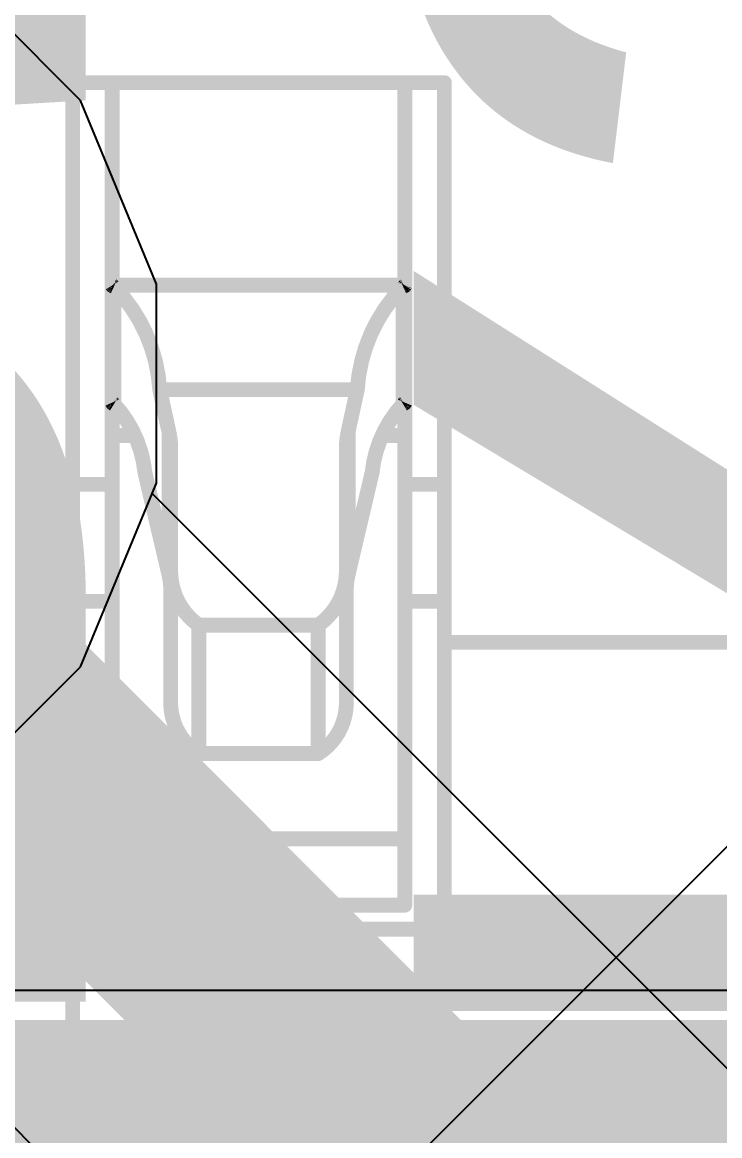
# Model space of a CAD drawing. Header units: inches. Extents: x -11 to 5433, y -4 to 5447.
# Drawn here: x 11.553 to 12.149, y 26.499 to 27.449 of the extents above; entities that cross this region are included whole.
import ezdxf

# ---------------------------------------------------------------- set-up
doc = ezdxf.new("R2010")
doc.units = ezdxf.units.IN
for name, color, linetype in [('Bottom Layer', 5, 'Continuous'), ('Bottom Overlay', 54, 'Continuous'), ('Ground', 16, 'Continuous'), ('Mechanical 4', 56, 'Continuous'), ('Power', 76, 'Continuous'), ('Top Layer', 1, 'Continuous'), ('Top Solder', 216, 'Continuous')]:
    doc.layers.add(name, color=color, linetype=linetype)
doc.styles.add('Arial', font='', dxfattribs={"height": 0.2})
doc.styles.get('Arial').set_extended_font_data('Arial')

# ---------------------------------------------------------------- blocks, each defined once
blk = doc.blocks.new('TL3340AF160QG_48')
at = {"layer": 'Top Solder'}
blk.add_line((-1.70997, 0.37512), (-5443.02271, 5441.63718), dxfattribs=at)
blk = doc.blocks.new('QTH_030_01_L_D_A_K_TR_157')
at = {"layer": 'Top Solder'}
for points in [[(2.9959, 3.9126), (3.5041, 3.9126), (3.5041, 2.2594), (2.9959, 2.2594)], [(3.4959, 3.9126), (4.0041, 3.9126), (4.0041, 2.2594), (3.4959, 2.2594)]]:
    blk.add_hatch(color=216, dxfattribs=at).paths.add_polyline_path(points)

msp = doc.modelspace()

# ---------------------------------------------------------------- linework, layer by layer
at = {"layer": 'Bottom Layer'}
for p, q in [((11.6027, 27.38274), (11.48259, 27.50286)), ((11.66771, 27.22581), (11.6027, 27.38274)), ((11.66771, 27.05594), (11.66771, 27.22581)), ((11.6027, 26.899), (11.66771, 27.05594)), ((11.48259, 26.77888), (11.6027, 26.899))]:
    msp.add_line(p, q, dxfattribs=at)
at = {"layer": 'Ground'}
for p, q in [((11.6027, 27.38274), (11.48259, 27.50286)), ((11.66771, 27.22581), (11.6027, 27.38274)), ((11.66771, 27.05594), (11.66771, 27.22581)), ((11.6027, 26.899), (11.66771, 27.05594)), ((11.48259, 26.77888), (11.6027, 26.899))]:
    msp.add_line(p, q, dxfattribs=at)
at = {"layer": 'Mechanical 4'}
for points in [[(11.59615, 27.39795, 0.0127, 0.0127, 0), (11.91365, 27.39795, 0.0127, 0.0127, 0)], [(11.59615, 26.51495, 0.0127, 0.0127, 0), (11.59615, 27.39795, 0.0127, 0.0127, 0)], [(11.62991, 26.69548, 0.0127, 0.0127, 0), (11.62991, 27.39795, 0.0127, 0.0127, 0)], [(11.87991, 26.69548, 0.0127, 0.0127, 0), (11.87991, 27.39795, 0.0127, 0.0127, 0)], [(11.91365, 26.51495, 0.0127, 0.0127, 0), (11.91365, 27.39795, 0.0127, 0.0127, 0)], [(11.63, 27.22461, 0.0127, 0.0127, -0.032605), (11.6299, 27.22475, 0.0127, 0.0127, 0)], [(11.62991, 27.22495, 0.0127, 0.0127, 0), (11.87991, 27.22495, 0.0127, 0.0127, 0)], [(11.63007, 27.22454, 0.0127, 0.0127, -0.028288), (11.63, 27.22461, 0.0127, 0.0127, 0)], [(11.63016, 27.22446, 0.0127, 0.0127, -0.026751), (11.63007, 27.22454, 0.0127, 0.0127, 0)], [(11.63029, 27.22437, 0.0127, 0.0127, -0.021994), (11.63016, 27.22446, 0.0127, 0.0127, 0)], [(11.63046, 27.22428, 0.0127, 0.0127, -0.016687), (11.63029, 27.22437, 0.0127, 0.0127, 0)], [(11.63066, 27.22417, 0.0127, 0.0127, -0.009376), (11.63045, 27.22428, 0.0127, 0.0127, 0)], [(11.6309, 27.22406, 0.0127, 0.0127, -0.005205), (11.63066, 27.22417, 0.0127, 0.0127, 0)], [(11.6309, 27.22406, 0.0127, 0.0127, 0), (11.63116, 27.22394, 0.0127, 0.0127, 0)], [(11.63116, 27.22394, 0.0127, 0.0127, 0), (11.63142, 27.22382, 0.0127, 0.0127, 0)], [(11.63142, 27.12344, 0.0127, 0.0127, 0), (11.63142, 27.22382, 0.0127, 0.0127, 0)], [(11.63142, 27.22382, 0.0127, 0.0127, -0.179894), (11.67053, 27.13571, 0.0127, 0.0127, 0)], [(11.83928, 27.13571, 0.0127, 0.0127, -0.179894), (11.87839, 27.22382, 0.0127, 0.0127, 0)], [(11.87839, 27.22382, 0.0127, 0.0127, 0), (11.8789, 27.22405, 0.0127, 0.0127, 0)], [(11.87839, 27.12344, 0.0127, 0.0127, 0), (11.87839, 27.22382, 0.0127, 0.0127, 0)], [(11.8789, 27.22405, 0.0127, 0.0127, 0), (11.87913, 27.22416, 0.0127, 0.0127, 0)], [(11.87934, 27.22427, 0.0127, 0.0127, -0.00707), (11.87913, 27.22416, 0.0127, 0.0127, 0)], [(11.87952, 27.22437, 0.0127, 0.0127, -0.012209), (11.87934, 27.22427, 0.0127, 0.0127, 0)], [(11.87966, 27.22446, 0.0127, 0.0127, -0.02262), (11.87952, 27.22437, 0.0127, 0.0127, 0)], [(11.87976, 27.22454, 0.0127, 0.0127, -0.031881), (11.87966, 27.22446, 0.0127, 0.0127, 0)], [(11.87982, 27.22461, 0.0127, 0.0127, -0.037446), (11.87976, 27.22454, 0.0127, 0.0127, 0)], [(11.87987, 27.22468, 0.0127, 0.0127, -0.032689), (11.87982, 27.22461, 0.0127, 0.0127, 0)], [(11.8799, 27.22475, 0.0127, 0.0127, -0.013234), (11.87987, 27.22468, 0.0127, 0.0127, 0)], [(11.67053, 27.13571, 0.0127, 0.0127, 0), (11.83928, 27.13571, 0.0127, 0.0127, 0)], [(11.67053, 27.13571, 0.0127, 0.0127, 0), (11.67839, 27.09962, 0.0127, 0.0127, 0)], [(11.83142, 27.09962, 0.0127, 0.0127, 0), (11.83928, 27.13571, 0.0127, 0.0127, 0)], [(11.63, 27.12449, 0.0127, 0.0127, -0.028597), (11.6299, 27.12468, 0.0127, 0.0127, 0)], [(11.63016, 27.1243, 0.0127, 0.0127, -0.054321), (11.63, 27.1245, 0.0127, 0.0127, 0)], [(11.63029, 27.12418, 0.0127, 0.0127, -0.023386), (11.63016, 27.12429, 0.0127, 0.0127, 0)], [(11.63045, 27.12405, 0.0127, 0.0127, -0.018562), (11.63029, 27.12418, 0.0127, 0.0127, 0)], [(11.63066, 27.12391, 0.0127, 0.0127, -0.010737), (11.63045, 27.12405, 0.0127, 0.0127, 0)], [(11.6309, 27.12376, 0.0127, 0.0127, -0.006055), (11.63066, 27.12391, 0.0127, 0.0127, 0)], [(11.6309, 27.12376, 0.0127, 0.0127, 0), (11.63116, 27.1236, 0.0127, 0.0127, 0)], [(11.63116, 27.1236, 0.0127, 0.0127, 0), (11.63142, 27.12344, 0.0127, 0.0127, 0)], [(11.63142, 27.12344, 0.0127, 0.0127, -0.162591), (11.65787, 27.06494, 0.0127, 0.0127, 0)], [(11.85194, 27.06494, 0.0127, 0.0127, -0.162591), (11.87839, 27.12344, 0.0127, 0.0127, 0)], [(11.87839, 27.12344, 0.0127, 0.0127, 0), (11.8789, 27.12375, 0.0127, 0.0127, 0)], [(11.87913, 27.1239, 0.0127, 0.0127, -0.004821), (11.8789, 27.12375, 0.0127, 0.0127, 0)], [(11.87934, 27.12405, 0.0127, 0.0127, -0.00812), (11.87913, 27.1239, 0.0127, 0.0127, 0)], [(11.87952, 27.12418, 0.0127, 0.0127, -0.013729), (11.87934, 27.12405, 0.0127, 0.0127, 0)], [(11.87966, 27.1243, 0.0127, 0.0127, -0.024462), (11.87952, 27.12418, 0.0127, 0.0127, 0)], [(11.87976, 27.12441, 0.0127, 0.0127, -0.032319), (11.87966, 27.1243, 0.0127, 0.0127, 0)], [(11.87982, 27.1245, 0.0127, 0.0127, -0.035041), (11.87976, 27.12441, 0.0127, 0.0127, 0)], [(11.87987, 27.12459, 0.0127, 0.0127, -0.028404), (11.87982, 27.1245, 0.0127, 0.0127, 0)], [(11.87991, 27.12468, 0.0127, 0.0127, -0.011022), (11.87987, 27.12459, 0.0127, 0.0127, 0)], [(11.62991, 27.09661, 0.0127, 0.0127, 0), (11.64857, 27.09661, 0.0127, 0.0127, 0)], [(11.67839, 26.97766, 0.0127, 0.0127, 0), (11.67839, 27.09962, 0.0127, 0.0127, 0)], [(11.67839, 27.09962, 0.0127, 0.0127, -0.053658), (11.67991, 27.08554, 0.0127, 0.0127, 0)], [(11.82991, 27.08554, 0.0127, 0.0127, -0.053658), (11.83142, 27.09962, 0.0127, 0.0127, 0)], [(11.83142, 26.97766, 0.0127, 0.0127, 0), (11.83142, 27.09962, 0.0127, 0.0127, 0)], [(11.86124, 27.09661, 0.0127, 0.0127, 0), (11.87991, 27.09661, 0.0127, 0.0127, 0)], [(11.67991, 26.86619, 0.0127, 0.0127, 0), (11.67991, 27.08554, 0.0127, 0.0127, 0)], [(11.82991, 26.86619, 0.0127, 0.0127, 0), (11.82991, 27.08554, 0.0127, 0.0127, 0)], [(11.65786, 27.06495, 0.0127, 0.0127, 0), (11.67839, 26.97766, 0.0127, 0.0127, 0)], [(11.83142, 26.97766, 0.0127, 0.0127, 0), (11.85194, 27.06495, 0.0127, 0.0127, 0)], [(11.59615, 27.05494, 0.0127, 0.0127, 0), (11.62991, 27.05494, 0.0127, 0.0127, 0)], [(11.87991, 27.05494, 0.0127, 0.0127, 0), (11.91365, 27.05494, 0.0127, 0.0127, 0)], [(11.67839, 26.97766, 0.0127, 0.0127, -0.057864), (11.67991, 26.96463, 0.0127, 0.0127, 0)], [(11.70391, 26.93461, 0.0127, 0.0127, -0.23748), (11.67991, 26.97918, 0.0127, 0.0127, 0)], [(11.82991, 26.97918, 0.0127, 0.0127, -0.23748), (11.8059, 26.93461, 0.0127, 0.0127, 0)], [(11.82991, 26.96463, 0.0127, 0.0127, -0.057864), (11.83142, 26.97766, 0.0127, 0.0127, 0)], [(11.59615, 26.95494, 0.0127, 0.0127, 0), (11.62991, 26.95494, 0.0127, 0.0127, 0)], [(11.87991, 26.95494, 0.0127, 0.0127, 0), (11.91365, 26.95494, 0.0127, 0.0127, 0)], [(11.70392, 26.93461, 0.0127, 0.0127, 0), (11.80589, 26.93461, 0.0127, 0.0127, 0)], [(11.70392, 26.82495, 0.0127, 0.0127, 0), (11.70392, 26.93461, 0.0127, 0.0127, 0)], [(11.80589, 26.82495, 0.0127, 0.0127, 0), (11.80589, 26.93461, 0.0127, 0.0127, 0)], [(11.27865, 26.91995, 0.0127, 0.0127, 0), (11.59615, 26.91995, 0.0127, 0.0127, 0)], [(11.91365, 26.91995, 0.0127, 0.0127, 0), (12.23115, 26.91995, 0.0127, 0.0127, 0)], [(11.70391, 26.82495, 0.0127, 0.0127, -0.247377), (11.67991, 26.8662, 0.0127, 0.0127, 0)], [(11.82991, 26.8662, 0.0127, 0.0127, -0.247377), (11.8059, 26.82495, 0.0127, 0.0127, 0)], [(11.70392, 26.82495, 0.0127, 0.0127, 0), (11.80589, 26.82495, 0.0127, 0.0127, 0)], [(11.62991, 26.75215, 0.0127, 0.0127, 0), (11.87991, 26.75215, 0.0127, 0.0127, 0)], [(11.62991, 26.69548, 0.0127, 0.0127, 0), (11.87991, 26.69548, 0.0127, 0.0127, 0)], [(11.59615, 26.67495, 0.0127, 0.0127, 0), (11.91365, 26.67495, 0.0127, 0.0127, 0)], [(11.59615, 26.51495, 0.0127, 0.0127, 0), (11.91365, 26.51495, 0.0127, 0.0127, 0)]]:
    msp.add_lwpolyline(points, format="xyseb", dxfattribs=at)
for points in [[(11.59298, 27.39795, 0.00635, 0.00635, 1), (11.59933, 27.39795, 0.00635, 0.00635, 1)], [(11.59298, 27.39795, 0.00635, 0.00635, 1), (11.59933, 27.39795, 0.00635, 0.00635, 1)], [(11.62673, 27.39795, 0.00635, 0.00635, 1), (11.63308, 27.39795, 0.00635, 0.00635, 1)], [(11.87673, 27.39795, 0.00635, 0.00635, 1), (11.88308, 27.39795, 0.00635, 0.00635, 1)], [(11.91048, 27.39795, 0.00635, 0.00635, 1), (11.91683, 27.39795, 0.00635, 0.00635, 1)], [(11.91048, 27.39795, 0.00635, 0.00635, 1), (11.91683, 27.39795, 0.00635, 0.00635, 1)], [(11.62673, 27.22475, 0.00635, 0.00635, 1), (11.63308, 27.22475, 0.00635, 0.00635, 1)], [(11.62673, 27.22495, 0.00635, 0.00635, 1), (11.63308, 27.22495, 0.00635, 0.00635, 1)], [(11.62683, 27.22461, 0.00635, 0.00635, 1), (11.63318, 27.22461, 0.00635, 0.00635, 1)], [(11.62682, 27.22461, 0.00635, 0.00635, 1), (11.63317, 27.22461, 0.00635, 0.00635, 1)], [(11.6269, 27.22454, 0.00635, 0.00635, 1), (11.63325, 27.22454, 0.00635, 0.00635, 1)], [(11.6269, 27.22454, 0.00635, 0.00635, 1), (11.63325, 27.22454, 0.00635, 0.00635, 1)], [(11.62699, 27.22446, 0.00635, 0.00635, 1), (11.63334, 27.22446, 0.00635, 0.00635, 1)], [(11.62699, 27.22446, 0.00635, 0.00635, 1), (11.63334, 27.22446, 0.00635, 0.00635, 1)], [(11.62711, 27.22437, 0.00635, 0.00635, 1), (11.63346, 27.22437, 0.00635, 0.00635, 1)], [(11.62711, 27.22437, 0.00635, 0.00635, 1), (11.63346, 27.22437, 0.00635, 0.00635, 1)], [(11.62728, 27.22428, 0.00635, 0.00635, 1), (11.63363, 27.22428, 0.00635, 0.00635, 1)], [(11.62728, 27.22428, 0.00635, 0.00635, 1), (11.63363, 27.22428, 0.00635, 0.00635, 1)], [(11.62749, 27.22417, 0.00635, 0.00635, 1), (11.63383, 27.22417, 0.00635, 0.00635, 1)], [(11.62749, 27.22417, 0.00635, 0.00635, 1), (11.63383, 27.22417, 0.00635, 0.00635, 1)], [(11.62772, 27.22406, 0.00635, 0.00635, 1), (11.63407, 27.22406, 0.00635, 0.00635, 1)], [(11.62772, 27.22406, 0.00635, 0.00635, 1), (11.63407, 27.22406, 0.00635, 0.00635, 1)], [(11.62798, 27.22394, 0.00635, 0.00635, 1), (11.63433, 27.22394, 0.00635, 0.00635, 1)], [(11.62798, 27.22394, 0.00635, 0.00635, 1), (11.63433, 27.22394, 0.00635, 0.00635, 1)], [(11.62825, 27.22382, 0.00635, 0.00635, 1), (11.6346, 27.22382, 0.00635, 0.00635, 1)], [(11.62825, 27.22382, 0.00635, 0.00635, 1), (11.6346, 27.22382, 0.00635, 0.00635, 1)], [(11.62825, 27.22382, 0.00635, 0.00635, 1), (11.6346, 27.22382, 0.00635, 0.00635, 1)], [(11.87521, 27.22382, 0.00635, 0.00635, 1), (11.88156, 27.22382, 0.00635, 0.00635, 1)], [(11.87521, 27.22382, 0.00635, 0.00635, 1), (11.88156, 27.22382, 0.00635, 0.00635, 1)], [(11.87521, 27.22382, 0.00635, 0.00635, 1), (11.88156, 27.22382, 0.00635, 0.00635, 1)], [(11.87572, 27.22405, 0.00635, 0.00635, 1), (11.88207, 27.22405, 0.00635, 0.00635, 1)], [(11.87572, 27.22405, 0.00635, 0.00635, 1), (11.88207, 27.22405, 0.00635, 0.00635, 1)], [(11.87596, 27.22416, 0.00635, 0.00635, 1), (11.88231, 27.22416, 0.00635, 0.00635, 1)], [(11.87596, 27.22416, 0.00635, 0.00635, 1), (11.88231, 27.22416, 0.00635, 0.00635, 1)], [(11.87617, 27.22427, 0.00635, 0.00635, 1), (11.88252, 27.22427, 0.00635, 0.00635, 1)], [(11.87617, 27.22427, 0.00635, 0.00635, 1), (11.88252, 27.22427, 0.00635, 0.00635, 1)], [(11.87635, 27.22437, 0.00635, 0.00635, 1), (11.8827, 27.22437, 0.00635, 0.00635, 1)], [(11.87634, 27.22437, 0.00635, 0.00635, 1), (11.88269, 27.22437, 0.00635, 0.00635, 1)], [(11.87648, 27.22446, 0.00635, 0.00635, 1), (11.88283, 27.22446, 0.00635, 0.00635, 1)], [(11.87649, 27.22446, 0.00635, 0.00635, 1), (11.88284, 27.22446, 0.00635, 0.00635, 1)], [(11.87658, 27.22454, 0.00635, 0.00635, 1), (11.88293, 27.22454, 0.00635, 0.00635, 1)], [(11.87658, 27.22454, 0.00635, 0.00635, 1), (11.88293, 27.22454, 0.00635, 0.00635, 1)], [(11.87665, 27.22461, 0.00635, 0.00635, 1), (11.883, 27.22461, 0.00635, 0.00635, 1)], [(11.87665, 27.22461, 0.00635, 0.00635, 1), (11.883, 27.22461, 0.00635, 0.00635, 1)], [(11.87669, 27.22468, 0.00635, 0.00635, 1), (11.88304, 27.22468, 0.00635, 0.00635, 1)], [(11.87669, 27.22468, 0.00635, 0.00635, 1), (11.88304, 27.22468, 0.00635, 0.00635, 1)], [(11.87673, 27.22475, 0.00635, 0.00635, 1), (11.88308, 27.22475, 0.00635, 0.00635, 1)], [(11.87673, 27.22495, 0.00635, 0.00635, 1), (11.88308, 27.22495, 0.00635, 0.00635, 1)], [(11.66736, 27.13571, 0.00635, 0.00635, 1), (11.67371, 27.13571, 0.00635, 0.00635, 1)], [(11.66736, 27.13571, 0.00635, 0.00635, 1), (11.67371, 27.13571, 0.00635, 0.00635, 1)], [(11.66736, 27.13571, 0.00635, 0.00635, 1), (11.67371, 27.13571, 0.00635, 0.00635, 1)], [(11.8361, 27.13571, 0.00635, 0.00635, 1), (11.84245, 27.13571, 0.00635, 0.00635, 1)], [(11.8361, 27.13571, 0.00635, 0.00635, 1), (11.84245, 27.13571, 0.00635, 0.00635, 1)], [(11.8361, 27.13571, 0.00635, 0.00635, 1), (11.84245, 27.13571, 0.00635, 0.00635, 1)], [(11.62673, 27.12468, 0.00635, 0.00635, 1), (11.63308, 27.12468, 0.00635, 0.00635, 1)], [(11.62683, 27.1245, 0.00635, 0.00635, 1), (11.63318, 27.1245, 0.00635, 0.00635, 1)], [(11.62683, 27.12449, 0.00635, 0.00635, 1), (11.63318, 27.12449, 0.00635, 0.00635, 1)], [(11.62699, 27.1243, 0.00635, 0.00635, 1), (11.63334, 27.1243, 0.00635, 0.00635, 1)], [(11.62699, 27.12429, 0.00635, 0.00635, 1), (11.63334, 27.12429, 0.00635, 0.00635, 1)], [(11.62711, 27.12418, 0.00635, 0.00635, 1), (11.63346, 27.12418, 0.00635, 0.00635, 1)], [(11.62711, 27.12418, 0.00635, 0.00635, 1), (11.63346, 27.12418, 0.00635, 0.00635, 1)], [(11.62728, 27.12405, 0.00635, 0.00635, 1), (11.63363, 27.12405, 0.00635, 0.00635, 1)], [(11.62728, 27.12405, 0.00635, 0.00635, 1), (11.63363, 27.12405, 0.00635, 0.00635, 1)], [(11.62749, 27.12391, 0.00635, 0.00635, 1), (11.63384, 27.12391, 0.00635, 0.00635, 1)], [(11.62749, 27.12391, 0.00635, 0.00635, 1), (11.63383, 27.12391, 0.00635, 0.00635, 1)], [(11.62772, 27.12376, 0.00635, 0.00635, 1), (11.63407, 27.12376, 0.00635, 0.00635, 1)], [(11.62772, 27.12376, 0.00635, 0.00635, 1), (11.63407, 27.12376, 0.00635, 0.00635, 1)], [(11.62798, 27.1236, 0.00635, 0.00635, 1), (11.63433, 27.1236, 0.00635, 0.00635, 1)], [(11.62798, 27.1236, 0.00635, 0.00635, 1), (11.63433, 27.1236, 0.00635, 0.00635, 1)], [(11.62825, 27.12344, 0.00635, 0.00635, 1), (11.6346, 27.12344, 0.00635, 0.00635, 1)], [(11.62825, 27.12344, 0.00635, 0.00635, 1), (11.6346, 27.12344, 0.00635, 0.00635, 1)], [(11.62825, 27.12344, 0.00635, 0.00635, 1), (11.6346, 27.12344, 0.00635, 0.00635, 1)], [(11.87521, 27.12344, 0.00635, 0.00635, 1), (11.88156, 27.12344, 0.00635, 0.00635, 1)], [(11.87521, 27.12344, 0.00635, 0.00635, 1), (11.88156, 27.12344, 0.00635, 0.00635, 1)], [(11.87521, 27.12344, 0.00635, 0.00635, 1), (11.88156, 27.12344, 0.00635, 0.00635, 1)], [(11.87572, 27.12375, 0.00635, 0.00635, 1), (11.88207, 27.12375, 0.00635, 0.00635, 1)], [(11.87572, 27.12375, 0.00635, 0.00635, 1), (11.88207, 27.12375, 0.00635, 0.00635, 1)], [(11.87596, 27.1239, 0.00635, 0.00635, 1), (11.88231, 27.1239, 0.00635, 0.00635, 1)], [(11.87596, 27.1239, 0.00635, 0.00635, 1), (11.88231, 27.1239, 0.00635, 0.00635, 1)], [(11.87617, 27.12405, 0.00635, 0.00635, 1), (11.88252, 27.12405, 0.00635, 0.00635, 1)], [(11.87617, 27.12405, 0.00635, 0.00635, 1), (11.88252, 27.12405, 0.00635, 0.00635, 1)], [(11.87635, 27.12418, 0.00635, 0.00635, 1), (11.8827, 27.12418, 0.00635, 0.00635, 1)], [(11.87634, 27.12418, 0.00635, 0.00635, 1), (11.88269, 27.12418, 0.00635, 0.00635, 1)], [(11.87648, 27.1243, 0.00635, 0.00635, 1), (11.88283, 27.1243, 0.00635, 0.00635, 1)], [(11.87648, 27.1243, 0.00635, 0.00635, 1), (11.88283, 27.1243, 0.00635, 0.00635, 1)], [(11.87658, 27.12441, 0.00635, 0.00635, 1), (11.88293, 27.12441, 0.00635, 0.00635, 1)], [(11.87658, 27.12441, 0.00635, 0.00635, 1), (11.88293, 27.12441, 0.00635, 0.00635, 1)], [(11.87665, 27.1245, 0.00635, 0.00635, 1), (11.883, 27.1245, 0.00635, 0.00635, 1)], [(11.87665, 27.1245, 0.00635, 0.00635, 1), (11.883, 27.1245, 0.00635, 0.00635, 1)], [(11.87669, 27.12459, 0.00635, 0.00635, 1), (11.88304, 27.12459, 0.00635, 0.00635, 1)], [(11.87669, 27.12459, 0.00635, 0.00635, 1), (11.88304, 27.12459, 0.00635, 0.00635, 1)], [(11.87673, 27.12468, 0.00635, 0.00635, 1), (11.88308, 27.12468, 0.00635, 0.00635, 1)], [(11.62673, 27.09661, 0.00635, 0.00635, 1), (11.63308, 27.09661, 0.00635, 0.00635, 1)], [(11.64539, 27.09661, 0.00635, 0.00635, 1), (11.65174, 27.09661, 0.00635, 0.00635, 1)], [(11.67521, 27.09962, 0.00635, 0.00635, 1), (11.68156, 27.09962, 0.00635, 0.00635, 1)], [(11.67521, 27.09962, 0.00635, 0.00635, 1), (11.68156, 27.09962, 0.00635, 0.00635, 1)], [(11.67521, 27.09962, 0.00635, 0.00635, 1), (11.68156, 27.09962, 0.00635, 0.00635, 1)], [(11.82825, 27.09962, 0.00635, 0.00635, 1), (11.8346, 27.09962, 0.00635, 0.00635, 1)], [(11.82825, 27.09962, 0.00635, 0.00635, 1), (11.8346, 27.09962, 0.00635, 0.00635, 1)], [(11.82825, 27.09962, 0.00635, 0.00635, 1), (11.8346, 27.09962, 0.00635, 0.00635, 1)], [(11.85807, 27.09661, 0.00635, 0.00635, 1), (11.86442, 27.09661, 0.00635, 0.00635, 1)], [(11.87673, 27.09661, 0.00635, 0.00635, 1), (11.88308, 27.09661, 0.00635, 0.00635, 1)], [(11.67673, 27.08554, 0.00635, 0.00635, 1), (11.68308, 27.08554, 0.00635, 0.00635, 1)], [(11.67673, 27.08554, 0.00635, 0.00635, 1), (11.68308, 27.08554, 0.00635, 0.00635, 1)], [(11.82673, 27.08554, 0.00635, 0.00635, 1), (11.83308, 27.08554, 0.00635, 0.00635, 1)], [(11.82673, 27.08554, 0.00635, 0.00635, 1), (11.83308, 27.08554, 0.00635, 0.00635, 1)], [(11.65469, 27.06495, 0.00635, 0.00635, 1), (11.66104, 27.06495, 0.00635, 0.00635, 1)], [(11.65469, 27.06494, 0.00635, 0.00635, 1), (11.66104, 27.06494, 0.00635, 0.00635, 1)], [(11.84877, 27.06495, 0.00635, 0.00635, 1), (11.85512, 27.06495, 0.00635, 0.00635, 1)], [(11.84877, 27.06494, 0.00635, 0.00635, 1), (11.85512, 27.06494, 0.00635, 0.00635, 1)], [(11.59298, 27.05494, 0.00635, 0.00635, 1), (11.59933, 27.05494, 0.00635, 0.00635, 1)], [(11.62673, 27.05494, 0.00635, 0.00635, 1), (11.63308, 27.05494, 0.00635, 0.00635, 1)], [(11.87673, 27.05494, 0.00635, 0.00635, 1), (11.88308, 27.05494, 0.00635, 0.00635, 1)], [(11.91048, 27.05494, 0.00635, 0.00635, 1), (11.91683, 27.05494, 0.00635, 0.00635, 1)], [(11.67521, 26.97766, 0.00635, 0.00635, 1), (11.68156, 26.97766, 0.00635, 0.00635, 1)], [(11.67521, 26.97766, 0.00635, 0.00635, 1), (11.68156, 26.97766, 0.00635, 0.00635, 1)], [(11.67521, 26.97766, 0.00635, 0.00635, 1), (11.68156, 26.97766, 0.00635, 0.00635, 1)], [(11.67673, 26.97918, 0.00635, 0.00635, 1), (11.68308, 26.97918, 0.00635, 0.00635, 1)], [(11.82673, 26.97918, 0.00635, 0.00635, 1), (11.83308, 26.97918, 0.00635, 0.00635, 1)], [(11.82825, 26.97766, 0.00635, 0.00635, 1), (11.8346, 26.97766, 0.00635, 0.00635, 1)], [(11.82825, 26.97766, 0.00635, 0.00635, 1), (11.8346, 26.97766, 0.00635, 0.00635, 1)], [(11.82825, 26.97766, 0.00635, 0.00635, 1), (11.8346, 26.97766, 0.00635, 0.00635, 1)], [(11.67673, 26.96463, 0.00635, 0.00635, 1), (11.68308, 26.96463, 0.00635, 0.00635, 1)], [(11.82673, 26.96463, 0.00635, 0.00635, 1), (11.83308, 26.96463, 0.00635, 0.00635, 1)], [(11.59298, 26.95494, 0.00635, 0.00635, 1), (11.59933, 26.95494, 0.00635, 0.00635, 1)], [(11.62673, 26.95494, 0.00635, 0.00635, 1), (11.63308, 26.95494, 0.00635, 0.00635, 1)], [(11.87673, 26.95494, 0.00635, 0.00635, 1), (11.88308, 26.95494, 0.00635, 0.00635, 1)], [(11.91048, 26.95494, 0.00635, 0.00635, 1), (11.91683, 26.95494, 0.00635, 0.00635, 1)], [(11.70074, 26.93461, 0.00635, 0.00635, 1), (11.70709, 26.93461, 0.00635, 0.00635, 1)], [(11.70074, 26.93461, 0.00635, 0.00635, 1), (11.70709, 26.93461, 0.00635, 0.00635, 1)], [(11.70074, 26.93461, 0.00635, 0.00635, 1), (11.70709, 26.93461, 0.00635, 0.00635, 1)], [(11.80272, 26.93461, 0.00635, 0.00635, 1), (11.80907, 26.93461, 0.00635, 0.00635, 1)], [(11.80272, 26.93461, 0.00635, 0.00635, 1), (11.80907, 26.93461, 0.00635, 0.00635, 1)], [(11.80272, 26.93461, 0.00635, 0.00635, 1), (11.80907, 26.93461, 0.00635, 0.00635, 1)], [(11.59298, 26.91995, 0.00635, 0.00635, 1), (11.59933, 26.91995, 0.00635, 0.00635, 1)], [(11.91048, 26.91995, 0.00635, 0.00635, 1), (11.91683, 26.91995, 0.00635, 0.00635, 1)], [(11.67673, 26.8662, 0.00635, 0.00635, 1), (11.68308, 26.8662, 0.00635, 0.00635, 1)], [(11.67673, 26.86619, 0.00635, 0.00635, 1), (11.68308, 26.86619, 0.00635, 0.00635, 1)], [(11.82673, 26.8662, 0.00635, 0.00635, 1), (11.83308, 26.8662, 0.00635, 0.00635, 1)], [(11.82673, 26.86619, 0.00635, 0.00635, 1), (11.83308, 26.86619, 0.00635, 0.00635, 1)], [(11.70074, 26.82495, 0.00635, 0.00635, 1), (11.70709, 26.82495, 0.00635, 0.00635, 1)], [(11.70074, 26.82495, 0.00635, 0.00635, 1), (11.70709, 26.82495, 0.00635, 0.00635, 1)], [(11.70074, 26.82495, 0.00635, 0.00635, 1), (11.70709, 26.82495, 0.00635, 0.00635, 1)], [(11.80272, 26.82495, 0.00635, 0.00635, 1), (11.80907, 26.82495, 0.00635, 0.00635, 1)], [(11.80272, 26.82495, 0.00635, 0.00635, 1), (11.80907, 26.82495, 0.00635, 0.00635, 1)], [(11.80272, 26.82495, 0.00635, 0.00635, 1), (11.80907, 26.82495, 0.00635, 0.00635, 1)], [(11.62673, 26.75215, 0.00635, 0.00635, 1), (11.63308, 26.75215, 0.00635, 0.00635, 1)], [(11.87673, 26.75215, 0.00635, 0.00635, 1), (11.88308, 26.75215, 0.00635, 0.00635, 1)], [(11.62673, 26.69548, 0.00635, 0.00635, 1), (11.63308, 26.69548, 0.00635, 0.00635, 1)], [(11.62673, 26.69548, 0.00635, 0.00635, 1), (11.63308, 26.69548, 0.00635, 0.00635, 1)], [(11.87673, 26.69548, 0.00635, 0.00635, 1), (11.88308, 26.69548, 0.00635, 0.00635, 1)], [(11.87673, 26.69548, 0.00635, 0.00635, 1), (11.88308, 26.69548, 0.00635, 0.00635, 1)], [(11.59298, 26.67495, 0.00635, 0.00635, 1), (11.59933, 26.67495, 0.00635, 0.00635, 1)], [(11.91048, 26.67495, 0.00635, 0.00635, 1), (11.91683, 26.67495, 0.00635, 0.00635, 1)], [(11.59298, 26.51495, 0.00635, 0.00635, 1), (11.59933, 26.51495, 0.00635, 0.00635, 1)], [(11.59298, 26.51495, 0.00635, 0.00635, 1), (11.59933, 26.51495, 0.00635, 0.00635, 1)], [(11.91048, 26.51495, 0.00635, 0.00635, 1), (11.91683, 26.51495, 0.00635, 0.00635, 1)], [(11.91048, 26.51495, 0.00635, 0.00635, 1), (11.91683, 26.51495, 0.00635, 0.00635, 1)]]:
    msp.add_lwpolyline(points, format="xyseb", close=True, dxfattribs=at)
at = {"layer": 'Power'}
for p, q in [((11.6027, 27.38274), (11.48259, 27.50286)), ((11.66771, 27.22581), (11.6027, 27.38274)), ((11.66771, 27.05594), (11.66771, 27.22581)), ((11.66407, 27.04714), (11.66771, 27.05594)), ((12.43097, 26.28023), (11.66407, 27.04714)), ((11.33445, 26.71752), (12.03308, 26.01888))]:
    msp.add_line(p, q, dxfattribs=at)
msp.add_lwpolyline([(11.24071, 27.14087, 0.2032, 0.2032, 0), (12.26616, 26.11542, 0.2032, 0.2032, 0)], format="xyseb", dxfattribs=at)
at = {"layer": 'Top Layer'}
for p, q in [((11.6027, 27.38274), (11.48259, 27.50286)), ((11.66771, 27.22581), (11.6027, 27.38274)), ((11.66771, 27.05594), (11.66771, 27.22581)), ((11.6027, 26.899), (11.66771, 27.05594)), ((11.48259, 26.77888), (11.6027, 26.899)), ((14.8401, 26.62275), (11.43752, 26.62275))]:
    msp.add_line(p, q, dxfattribs=at)

# ---------------------------------------------------------------- block references
for name, p, rotation in [('TL3340AF160QG_48', (-8.78504, 4.4704), 270), ('QTH_030_01_L_D_A_K_TR_157', (15.3106, 28.85675), 180)]:
    msp.add_blockref(name, p, dxfattribs=dict(rotation=rotation))

# ---------------------------------------------------------------- texts
at = {"layer": 'Bottom Overlay', "style": 'Arial', "text_generation_flag": 2}
for s, p in [('R58', (10.84534, 26.52579)), ('R56', (11.88732, 26.51793))]:
    msp.add_text(s, height=0.762, rotation=270, dxfattribs=at).set_placement(p)

doc.saveas('drawing.dxf')
